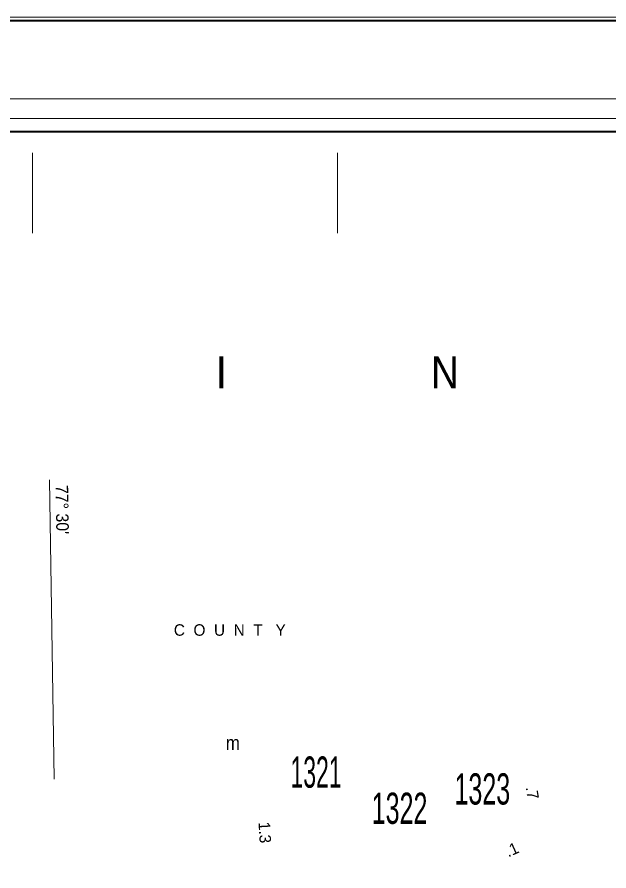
# Model space of a CAD drawing. Extents: x 698075 to 795126, y 261979 to 380137.
# Drawn here: x 743557 to 749474, y 309841 to 318376 of the extents above; entities that cross this region are included whole.
import ezdxf
from ezdxf.enums import TextEntityAlignment as Align

# ---------------------------------------------------------------- set-up
doc = ezdxf.new("R2010")
doc.units = 0
doc.header["$LTSCALE"] = 56
for name, color, linetype, lineweight in [('1', 7, 'Continuous', 25), ('20', 7, 'Continuous', 40), ('23', 7, 'Continuous', 25), ('40', 7, 'Continuous', 13), ('45', 7, 'Continuous', 13), ('60', 7, 'Continuous', 13), ('61', 7, 'Continuous', 13)]:
    doc.layers.add(name, color=color, linetype=linetype, lineweight=lineweight)
doc.layers.add('52', color=7, linetype='Continuous')

msp = doc.modelspace()

# ---------------------------------------------------------------- linework, layer by layer
at = {"layer": '1', "lineweight": 13}
msp.add_lwpolyline([(795126.29, 261978.99), (698495.65, 261978.99), (698495.65, 318376.03), (795126.29, 318376.03)], close=True, dxfattribs=at)
at = {"layer": '20'}
for points in [[(698530.65, 318341.03), (795091.29, 318341.03), (795091.29, 262013.99), (698530.65, 262013.99)], [(701718.5, 317232.06), (794165.78, 317232.06), (794165.78, 263105.7), (701718.5, 263105.7)]]:
    msp.add_lwpolyline(points, close=True, dxfattribs=at)
at = {"layer": '20', "lineweight": 13}
msp.add_lwpolyline([(701409.31, 317557.53), (701409.31, 262796.42), (701587.86, 262975.09), (701587.86, 317362.7), (794296.39, 317362.7), (794296.39, 262975.09), (701587.86, 262975.09), (701409.31, 262796.42), (794474.97, 262796.42), (794474.97, 317557.53)], close=True, dxfattribs=at)
at = {"layer": '60'}
msp.add_line((743927.14, 310759.2), (743881.93, 313750.85), dxfattribs=at)
at = {"layer": '61'}
for points in [[(743712, 317006.34), (743712, 317008.34), (743712, 317010.34), (743712, 317012.34), (743712, 317014.34), (743712, 317016.34), (743712, 317018.84)], [(743712, 316808.34), (743712, 316810.34), (743712, 316812.34), (743712, 316814.34), (743712, 316816.34), (743712, 316818.34), (743712, 316820.34), (743712, 316822.34), (743712, 316824.34), (743712, 316826.34), (743712, 316828.34), (743712, 316830.34), (743712, 316832.34), (743712, 316834.34), (743712, 316836.34), (743712, 316838.34), (743712, 316840.34), (743712, 316842.34), (743712, 316844.34), (743712, 316846.34), (743712, 316848.34), (743712, 316850.34), (743712, 316852.34), (743712, 316854.34), (743712, 316856.34), (743712, 316858.34), (743712, 316860.34), (743712, 316862.34), (743712, 316864.34), (743712, 316866.34), (743712, 316868.34), (743712, 316870.34), (743712, 316872.34), (743712, 316874.34), (743712, 316876.34), (743712, 316878.34), (743712, 316880.34), (743712, 316882.34), (743712, 316884.34), (743712, 316886.34), (743712, 316888.34), (743712, 316890.34), (743712, 316892.34), (743712, 316894.34), (743712, 316896.34), (743712, 316898.34), (743712, 316900.34), (743712, 316902.34), (743712, 316904.34), (743712, 316906.34), (743712, 316908.34), (743712, 316910.34), (743712, 316912.34), (743712, 316914.34), (743712, 316916.34), (743712, 316918.34), (743712, 316920.34), (743712, 316922.34), (743712, 316924.34), (743712, 316926.34), (743712, 316928.34), (743712, 316930.34), (743712, 316932.34), (743712, 316934.34), (743712, 316936.34), (743712, 316938.34), (743712, 316940.34), (743712, 316942.34), (743712, 316944.34), (743712, 316946.34), (743712, 316948.34), (743712, 316950.34), (743712, 316952.34), (743712, 316954.34), (743712, 316956.34), (743712, 316958.34), (743712, 316960.34), (743712, 316962.34), (743712, 316964.34), (743712, 316966.34), (743712, 316968.34), (743712, 316970.34), (743712, 316972.34), (743712, 316974.34), (743712, 316976.34), (743712, 316978.34), (743712, 316980.34), (743712, 316982.34), (743712, 316984.34), (743712, 316986.34), (743712, 316988.34), (743712, 316990.34), (743712, 316992.34), (743712, 316994.34), (743712, 316996.34), (743712, 316998.34), (743712, 317000.34), (743712, 317002.34), (743712, 317004.34), (743712, 317006.34)], [(746760, 317006.34), (746760, 317008.34), (746760, 317010.34), (746760, 317012.34), (746760, 317014.34), (746760, 317016.34), (746760, 317018.84)], [(746760, 316808.34), (746760, 316810.34), (746760, 316812.34), (746760, 316814.34), (746760, 316816.34), (746760, 316818.34), (746760, 316820.34), (746760, 316822.34), (746760, 316824.34), (746760, 316826.34), (746760, 316828.34), (746760, 316830.34), (746760, 316832.34), (746760, 316834.34), (746760, 316836.34), (746760, 316838.34), (746760, 316840.34), (746760, 316842.34), (746760, 316844.34), (746760, 316846.34), (746760, 316848.34), (746760, 316850.34), (746760, 316852.34), (746760, 316854.34), (746760, 316856.34), (746760, 316858.34), (746760, 316860.34), (746760, 316862.34), (746760, 316864.34), (746760, 316866.34), (746760, 316868.34), (746760, 316870.34), (746760, 316872.34), (746760, 316874.34), (746760, 316876.34), (746760, 316878.34), (746760, 316880.34), (746760, 316882.34), (746760, 316884.34), (746760, 316886.34), (746760, 316888.34), (746760, 316890.34), (746760, 316892.34), (746760, 316894.34), (746760, 316896.34), (746760, 316898.34), (746760, 316900.34), (746760, 316902.34), (746760, 316904.34), (746760, 316906.34), (746760, 316908.34), (746760, 316910.34), (746760, 316912.34), (746760, 316914.34), (746760, 316916.34), (746760, 316918.34), (746760, 316920.34), (746760, 316922.34), (746760, 316924.34), (746760, 316926.34), (746760, 316928.34), (746760, 316930.34), (746760, 316932.34), (746760, 316934.34), (746760, 316936.34), (746760, 316938.34), (746760, 316940.34), (746760, 316942.34), (746760, 316944.34), (746760, 316946.34), (746760, 316948.34), (746760, 316950.34), (746760, 316952.34), (746760, 316954.34), (746760, 316956.34), (746760, 316958.34), (746760, 316960.34), (746760, 316962.34), (746760, 316964.34), (746760, 316966.34), (746760, 316968.34), (746760, 316970.34), (746760, 316972.34), (746760, 316974.34), (746760, 316976.34), (746760, 316978.34), (746760, 316980.34), (746760, 316982.34), (746760, 316984.34), (746760, 316986.34), (746760, 316988.34), (746760, 316990.34), (746760, 316992.34), (746760, 316994.34), (746760, 316996.34), (746760, 316998.34), (746760, 317000.34), (746760, 317002.34), (746760, 317004.34), (746760, 317006.34)], [(743712, 316610.34), (743712, 316612.34), (743712, 316614.34), (743712, 316616.34), (743712, 316618.34), (743712, 316620.34), (743712, 316622.34), (743712, 316624.34), (743712, 316626.34), (743712, 316628.34), (743712, 316630.34), (743712, 316632.34), (743712, 316634.34), (743712, 316636.34), (743712, 316638.34), (743712, 316640.34), (743712, 316642.34), (743712, 316644.34), (743712, 316646.34), (743712, 316648.34), (743712, 316650.34), (743712, 316652.34), (743712, 316654.34), (743712, 316656.34), (743712, 316658.34), (743712, 316660.34), (743712, 316662.34), (743712, 316664.34), (743712, 316666.34), (743712, 316668.34), (743712, 316670.34), (743712, 316672.34), (743712, 316674.34), (743712, 316676.34), (743712, 316678.34), (743712, 316680.34), (743712, 316682.34), (743712, 316684.34), (743712, 316686.34), (743712, 316688.34), (743712, 316690.34), (743712, 316692.34), (743712, 316694.34), (743712, 316696.34), (743712, 316698.34), (743712, 316700.34), (743712, 316702.34), (743712, 316704.34), (743712, 316706.34), (743712, 316708.34), (743712, 316710.34), (743712, 316712.34), (743712, 316714.34), (743712, 316716.34), (743712, 316718.34), (743712, 316720.34), (743712, 316722.34), (743712, 316724.34), (743712, 316726.34), (743712, 316728.34), (743712, 316730.34), (743712, 316732.34), (743712, 316734.34), (743712, 316736.34), (743712, 316738.34), (743712, 316740.34), (743712, 316742.34), (743712, 316744.34), (743712, 316746.34), (743712, 316748.34), (743712, 316750.34), (743712, 316752.34), (743712, 316754.34), (743712, 316756.34), (743712, 316758.34), (743712, 316760.34), (743712, 316762.34), (743712, 316764.34), (743712, 316766.34), (743712, 316768.34), (743712, 316770.34), (743712, 316772.34), (743712, 316774.34), (743712, 316776.34), (743712, 316778.34), (743712, 316780.34), (743712, 316782.34), (743712, 316784.34), (743712, 316786.34), (743712, 316788.34), (743712, 316790.34), (743712, 316792.34), (743712, 316794.34), (743712, 316796.34), (743712, 316798.34), (743712, 316800.34), (743712, 316802.34), (743712, 316804.34), (743712, 316806.34), (743712, 316808.34)], [(746760, 316610.34), (746760, 316612.34), (746760, 316614.34), (746760, 316616.34), (746760, 316618.34), (746760, 316620.34), (746760, 316622.34), (746760, 316624.34), (746760, 316626.34), (746760, 316628.34), (746760, 316630.34), (746760, 316632.34), (746760, 316634.34), (746760, 316636.34), (746760, 316638.34), (746760, 316640.34), (746760, 316642.34), (746760, 316644.34), (746760, 316646.34), (746760, 316648.34), (746760, 316650.34), (746760, 316652.34), (746760, 316654.34), (746760, 316656.34), (746760, 316658.34), (746760, 316660.34), (746760, 316662.34), (746760, 316664.34), (746760, 316666.34), (746760, 316668.34), (746760, 316670.34), (746760, 316672.34), (746760, 316674.34), (746760, 316676.34), (746760, 316678.34), (746760, 316680.34), (746760, 316682.34), (746760, 316684.34), (746760, 316686.34), (746760, 316688.34), (746760, 316690.34), (746760, 316692.34), (746760, 316694.34), (746760, 316696.34), (746760, 316698.34), (746760, 316700.34), (746760, 316702.34), (746760, 316704.34), (746760, 316706.34), (746760, 316708.34), (746760, 316710.34), (746760, 316712.34), (746760, 316714.34), (746760, 316716.34), (746760, 316718.34), (746760, 316720.34), (746760, 316722.34), (746760, 316724.34), (746760, 316726.34), (746760, 316728.34), (746760, 316730.34), (746760, 316732.34), (746760, 316734.34), (746760, 316736.34), (746760, 316738.34), (746760, 316740.34), (746760, 316742.34), (746760, 316744.34), (746760, 316746.34), (746760, 316748.34), (746760, 316750.34), (746760, 316752.34), (746760, 316754.34), (746760, 316756.34), (746760, 316758.34), (746760, 316760.34), (746760, 316762.34), (746760, 316764.34), (746760, 316766.34), (746760, 316768.34), (746760, 316770.34), (746760, 316772.34), (746760, 316774.34), (746760, 316776.34), (746760, 316778.34), (746760, 316780.34), (746760, 316782.34), (746760, 316784.34), (746760, 316786.34), (746760, 316788.34), (746760, 316790.34), (746760, 316792.34), (746760, 316794.34), (746760, 316796.34), (746760, 316798.34), (746760, 316800.34), (746760, 316802.34), (746760, 316804.34), (746760, 316806.34), (746760, 316808.34)], [(743712, 316412.34), (743712, 316414.34), (743712, 316416.34), (743712, 316418.34), (743712, 316420.34), (743712, 316422.34), (743712, 316424.34), (743712, 316426.34), (743712, 316428.34), (743712, 316430.34), (743712, 316432.34), (743712, 316434.34), (743712, 316436.34), (743712, 316438.34), (743712, 316440.34), (743712, 316442.34), (743712, 316444.34), (743712, 316446.34), (743712, 316448.34), (743712, 316450.34), (743712, 316452.34), (743712, 316454.34), (743712, 316456.34), (743712, 316458.34), (743712, 316460.34), (743712, 316462.34), (743712, 316464.34), (743712, 316466.34), (743712, 316468.34), (743712, 316470.34), (743712, 316472.34), (743712, 316474.34), (743712, 316476.34), (743712, 316478.34), (743712, 316480.34), (743712, 316482.34), (743712, 316484.34), (743712, 316486.34), (743712, 316488.34), (743712, 316490.34), (743712, 316492.34), (743712, 316494.34), (743712, 316496.34), (743712, 316498.34), (743712, 316500.34), (743712, 316502.34), (743712, 316504.34), (743712, 316506.34), (743712, 316508.34), (743712, 316510.34), (743712, 316512.34), (743712, 316514.34), (743712, 316516.34), (743712, 316518.34), (743712, 316520.34), (743712, 316522.34), (743712, 316524.34), (743712, 316526.34), (743712, 316528.34), (743712, 316530.34), (743712, 316532.34), (743712, 316534.34), (743712, 316536.34), (743712, 316538.34), (743712, 316540.34), (743712, 316542.34), (743712, 316544.34), (743712, 316546.34), (743712, 316548.34), (743712, 316550.34), (743712, 316552.34), (743712, 316554.34), (743712, 316556.34), (743712, 316558.34), (743712, 316560.34), (743712, 316562.34), (743712, 316564.34), (743712, 316566.34), (743712, 316568.34), (743712, 316570.34), (743712, 316572.34), (743712, 316574.34), (743712, 316576.34), (743712, 316578.34), (743712, 316580.34), (743712, 316582.34), (743712, 316584.34), (743712, 316586.34), (743712, 316588.34), (743712, 316590.34), (743712, 316592.34), (743712, 316594.34), (743712, 316596.34), (743712, 316598.34), (743712, 316600.34), (743712, 316602.34), (743712, 316604.34), (743712, 316606.34), (743712, 316608.34), (743712, 316610.34)], [(746760, 316412.34), (746760, 316414.34), (746760, 316416.34), (746760, 316418.34), (746760, 316420.34), (746760, 316422.34), (746760, 316424.34), (746760, 316426.34), (746760, 316428.34), (746760, 316430.34), (746760, 316432.34), (746760, 316434.34), (746760, 316436.34), (746760, 316438.34), (746760, 316440.34), (746760, 316442.34), (746760, 316444.34), (746760, 316446.34), (746760, 316448.34), (746760, 316450.34), (746760, 316452.34), (746760, 316454.34), (746760, 316456.34), (746760, 316458.34), (746760, 316460.34), (746760, 316462.34), (746760, 316464.34), (746760, 316466.34), (746760, 316468.34), (746760, 316470.34), (746760, 316472.34), (746760, 316474.34), (746760, 316476.34), (746760, 316478.34), (746760, 316480.34), (746760, 316482.34), (746760, 316484.34), (746760, 316486.34), (746760, 316488.34), (746760, 316490.34), (746760, 316492.34), (746760, 316494.34), (746760, 316496.34), (746760, 316498.34), (746760, 316500.34), (746760, 316502.34), (746760, 316504.34), (746760, 316506.34), (746760, 316508.34), (746760, 316510.34), (746760, 316512.34), (746760, 316514.34), (746760, 316516.34), (746760, 316518.34), (746760, 316520.34), (746760, 316522.34), (746760, 316524.34), (746760, 316526.34), (746760, 316528.34), (746760, 316530.34), (746760, 316532.34), (746760, 316534.34), (746760, 316536.34), (746760, 316538.34), (746760, 316540.34), (746760, 316542.34), (746760, 316544.34), (746760, 316546.34), (746760, 316548.34), (746760, 316550.34), (746760, 316552.34), (746760, 316554.34), (746760, 316556.34), (746760, 316558.34), (746760, 316560.34), (746760, 316562.34), (746760, 316564.34), (746760, 316566.34), (746760, 316568.34), (746760, 316570.34), (746760, 316572.34), (746760, 316574.34), (746760, 316576.34), (746760, 316578.34), (746760, 316580.34), (746760, 316582.34), (746760, 316584.34), (746760, 316586.34), (746760, 316588.34), (746760, 316590.34), (746760, 316592.34), (746760, 316594.34), (746760, 316596.34), (746760, 316598.34), (746760, 316600.34), (746760, 316602.34), (746760, 316604.34), (746760, 316606.34), (746760, 316608.34), (746760, 316610.34)], [(743712, 316214.34), (743712, 316216.34), (743712, 316218.34), (743712, 316220.34), (743712, 316222.34), (743712, 316224.34), (743712, 316226.34), (743712, 316228.34), (743712, 316230.34), (743712, 316232.34), (743712, 316234.34), (743712, 316236.34), (743712, 316238.34), (743712, 316240.34), (743712, 316242.34), (743712, 316244.34), (743712, 316246.34), (743712, 316248.34), (743712, 316250.34), (743712, 316252.34), (743712, 316254.34), (743712, 316256.34), (743712, 316258.34), (743712, 316260.34), (743712, 316262.34), (743712, 316264.34), (743712, 316266.34), (743712, 316268.34), (743712, 316270.34), (743712, 316272.34), (743712, 316274.34), (743712, 316276.34), (743712, 316278.34), (743712, 316280.34), (743712, 316282.34), (743712, 316284.34), (743712, 316286.34), (743712, 316288.34), (743712, 316290.34), (743712, 316292.34), (743712, 316294.34), (743712, 316296.34), (743712, 316298.34), (743712, 316300.34), (743712, 316302.34), (743712, 316304.34), (743712, 316306.34), (743712, 316308.34), (743712, 316310.34), (743712, 316312.34), (743712, 316314.34), (743712, 316316.34), (743712, 316318.34), (743712, 316320.34), (743712, 316322.34), (743712, 316324.34), (743712, 316326.34), (743712, 316328.34), (743712, 316330.34), (743712, 316332.34), (743712, 316334.34), (743712, 316336.34), (743712, 316338.34), (743712, 316340.34), (743712, 316342.34), (743712, 316344.34), (743712, 316346.34), (743712, 316348.34), (743712, 316350.34), (743712, 316352.34), (743712, 316354.34), (743712, 316356.34), (743712, 316358.34), (743712, 316360.34), (743712, 316362.34), (743712, 316364.34), (743712, 316366.34), (743712, 316368.34), (743712, 316370.34), (743712, 316372.34), (743712, 316374.34), (743712, 316376.34), (743712, 316378.34), (743712, 316380.34), (743712, 316382.34), (743712, 316384.34), (743712, 316386.34), (743712, 316388.34), (743712, 316390.34), (743712, 316392.34), (743712, 316394.34), (743712, 316396.34), (743712, 316398.34), (743712, 316400.34), (743712, 316402.34), (743712, 316404.34), (743712, 316406.34), (743712, 316408.34), (743712, 316410.34), (743712, 316412.34)], [(746760, 316214.34), (746760, 316216.34), (746760, 316218.34), (746760, 316220.34), (746760, 316222.34), (746760, 316224.34), (746760, 316226.34), (746760, 316228.34), (746760, 316230.34), (746760, 316232.34), (746760, 316234.34), (746760, 316236.34), (746760, 316238.34), (746760, 316240.34), (746760, 316242.34), (746760, 316244.34), (746760, 316246.34), (746760, 316248.34), (746760, 316250.34), (746760, 316252.34), (746760, 316254.34), (746760, 316256.34), (746760, 316258.34), (746760, 316260.34), (746760, 316262.34), (746760, 316264.34), (746760, 316266.34), (746760, 316268.34), (746760, 316270.34), (746760, 316272.34), (746760, 316274.34), (746760, 316276.34), (746760, 316278.34), (746760, 316280.34), (746760, 316282.34), (746760, 316284.34), (746760, 316286.34), (746760, 316288.34), (746760, 316290.34), (746760, 316292.34), (746760, 316294.34), (746760, 316296.34), (746760, 316298.34), (746760, 316300.34), (746760, 316302.34), (746760, 316304.34), (746760, 316306.34), (746760, 316308.34), (746760, 316310.34), (746760, 316312.34), (746760, 316314.34), (746760, 316316.34), (746760, 316318.34), (746760, 316320.34), (746760, 316322.34), (746760, 316324.34), (746760, 316326.34), (746760, 316328.34), (746760, 316330.34), (746760, 316332.34), (746760, 316334.34), (746760, 316336.34), (746760, 316338.34), (746760, 316340.34), (746760, 316342.34), (746760, 316344.34), (746760, 316346.34), (746760, 316348.34), (746760, 316350.34), (746760, 316352.34), (746760, 316354.34), (746760, 316356.34), (746760, 316358.34), (746760, 316360.34), (746760, 316362.34), (746760, 316364.34), (746760, 316366.34), (746760, 316368.34), (746760, 316370.34), (746760, 316372.34), (746760, 316374.34), (746760, 316376.34), (746760, 316378.34), (746760, 316380.34), (746760, 316382.34), (746760, 316384.34), (746760, 316386.34), (746760, 316388.34), (746760, 316390.34), (746760, 316392.34), (746760, 316394.34), (746760, 316396.34), (746760, 316398.34), (746760, 316400.34), (746760, 316402.34), (746760, 316404.34), (746760, 316406.34), (746760, 316408.34), (746760, 316410.34), (746760, 316412.34)]]:
    msp.add_lwpolyline(points, dxfattribs=at)

# ---------------------------------------------------------------- texts
at = {"layer": '23'}
for s, width, p in [('1321', 0.55, (746546.17, 310672.8)), ('1323', 0.6, (748208.52, 310504.62)), ('1322', 0.6, (747381.12, 310311.48))]:
    msp.add_text(s, height=312, dxfattribs=dict(at, width=width)).set_placement(p, align=Align.CENTER)
at = {"layer": '40'}
for s, rotation, p in [('.7', 279.296, (748651.78, 310612.68)), ('1.3', 273.264, (745976.83, 310221.98)), ('.1', 24.158, (748526.9, 310001.91))]:
    msp.add_text(s, height=115, rotation=rotation, dxfattribs=at).set_placement(p, align=Align.CENTER)
at = {"layer": '45', "width": 0.9}
msp.add_text('m', height=140, dxfattribs=at).set_placement((745714.31, 311051.22), align=Align.CENTER)
at = {"layer": '52'}
for s, height, p in [('I', 320, (745597.83, 314664.34)), ('C  O  U  N  T   Y', 115, (745683.92, 312191.65))]:
    msp.add_text(s, height=height, dxfattribs=at).set_placement(p, align=Align.CENTER)
at = {"layer": '52', "width": 0.9}
msp.add_text('N', height=320, dxfattribs=at).set_placement((747834.39, 314665.95), align=Align.CENTER)
at = {"layer": '60', "width": 0.95}
msp.add_text("77° 30'", height=125, rotation=270.866, dxfattribs=at).set_placement((743946.45, 313452.04), align=Align.CENTER)

doc.saveas('drawing.dxf')
